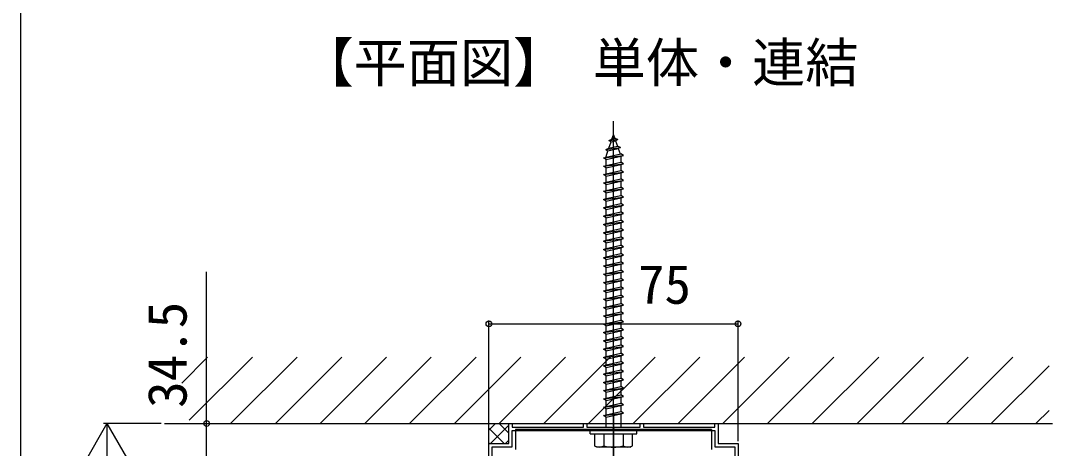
# Model space of a CAD drawing. Units: millimetres, scale not verified. Extents: x -700 to 700, y -1043 to 1037.
# Drawn here: x -700 to -389.4, y -306.7 to -178 of the extents above; entities that cross this region are included whole.
import ezdxf
from ezdxf.enums import TextEntityAlignment as Align

# ---------------------------------------------------------------- set-up
doc = ezdxf.new("R2010")
doc.units = ezdxf.units.MM
doc.header["$LTSCALE"] = 6
for name, color, linetype in [('0-1_USER1', 3, 'Continuous'), ('0-2_YKK_11', 7, 'Continuous'), ('0-3_YKK_12', 2, 'Continuous'), ('0-4_YKK_13', 4, 'Continuous'), ('0-5_YKK_D', 6, 'Continuous'), ('0-6_YKK_ZWAK', 7, 'Continuous'), ('0-7_YSS_K', 3, 'Continuous')]:
    doc.layers.add(name, color=color, linetype=linetype)
doc.styles.add('ＭＳ ゴシック', font='')
doc.styles.get('ＭＳ ゴシック').set_extended_font_data('MS Gothic')

msp = doc.modelspace()

# ---------------------------------------------------------------- linework, layer by layer
at = {"layer": '0-2_YKK_11'}
msp.add_lwpolyline([(-559.001, -333.7), (-559.001, -305.2), (-553.001, -305.2), (-553.001, -299.2), (-552.001, -299.2), (-552.001, -300.3), (-530.501, -300.3), (-530.501, -299.2), (-529.501, -299.2), (-529.501, -300.3), (-521.959, -300.3), (-521.776, -300.42), (-521.226, -300.42), (-521.043, -300.3), (-513.501, -300.3), (-513.501, -299.2), (-512.501, -299.2), (-512.501, -300.3), (-491.001, -300.3), (-491.001, -299.2), (-490.001, -299.2), (-490.001, -305.2), (-484.001, -305.2), (-484.001, -333.7)], dxfattribs=at)
msp.add_lwpolyline([(-552.001, -301.3), (-491.001, -301.3), (-491.001, -306.2), (-485.001, -306.2), (-485.001, -332.7), (-494.501, -332.7), (-495.501, -331.7), (-547.501, -331.7), (-548.501, -332.7), (-558.001, -332.7), (-558.001, -306.2), (-552.001, -306.2)], close=True, dxfattribs=at)
at = {"layer": '0-3_YKK_12'}
for p, q in [((-521.501, -310.3), (-521.518, -208.191)), ((-521.501, -296.7), (-521.501, -934.701))]:
    msp.add_line(p, q, dxfattribs=at)
at = {"layer": '0-4_YKK_13'}
for p, q in [((-522.932, -214.102), (-521.984, -213.654)), ((-522.932, -214.102), (-520.221, -213.763)), ((-522.932, -214.102), (-522.247, -214.466)), ((-522.247, -214.466), (-520.879, -214.158)), ((-521.984, -213.654), (-521.518, -212.3)), ((-521.984, -213.654), (-521.119, -213.462)), ((-521.518, -212.3), (-521.119, -213.462)), ((-520.221, -213.763), (-521.119, -213.462)), ((-520.221, -213.763), (-520.879, -214.158)), ((-520.879, -214.158), (-520.302, -215.784)), ((-523.814, -216.715), (-519.379, -216.16)), ((-523.814, -216.715), (-522.899, -216.361)), ((-523.814, -216.715), (-523.179, -217.173)), ((-523.179, -217.173), (-520.062, -216.481)), ((-522.899, -216.361), (-522.247, -214.466)), ((-522.899, -216.361), (-520.302, -215.784)), ((-519.379, -216.16), (-520.302, -215.784)), ((-519.379, -216.16), (-520.062, -216.481)), ((-520.062, -216.481), (-519.502, -218.106)), ((-524.501, -219.3), (-518.501, -218.55)), ((-523.751, -219.05), (-519.251, -218.05)), ((-523.751, -221.05), (-523.751, -219.8)), ((-521.501, -221.05), (-519.251, -220.55)), ((-519.262, -218.803), (-519.251, -218.835)), ((-519.251, -218.835), (-519.251, -220.55)), ((-518.501, -221.05), (-519.251, -220.55)), ((-524.501, -221.8), (-518.501, -221.05)), ((-524.501, -224.3), (-518.501, -223.55)), ((-523.751, -221.55), (-523.751, -221.05)), ((-523.751, -221.55), (-521.501, -221.05)), ((-523.751, -224.05), (-523.751, -222.3)), ((-523.751, -224.05), (-519.251, -223.05)), ((-519.251, -221.3), (-518.501, -221.05)), ((-519.251, -221.3), (-519.251, -223.05)), ((-524.501, -226.8), (-518.501, -226.05)), ((-523.751, -226.55), (-523.751, -224.8)), ((-523.751, -226.55), (-519.251, -225.55)), ((-519.251, -223.8), (-519.251, -225.55)), ((-519.251, -226.3), (-519.251, -228.05)), ((-524.501, -229.3), (-518.501, -228.55)), ((-523.751, -229.05), (-523.751, -227.3)), ((-523.751, -229.05), (-519.251, -228.05)), ((-523.751, -231.55), (-523.751, -229.8)), ((-519.251, -228.8), (-519.251, -230.55)), ((-524.501, -231.8), (-518.501, -231.05)), ((-523.751, -231.55), (-519.251, -230.55)), ((-523.751, -234.05), (-523.751, -232.3)), ((-519.251, -231.3), (-519.251, -233.05)), ((-524.501, -234.3), (-518.501, -233.55)), ((-524.501, -236.8), (-518.501, -236.05)), ((-523.751, -234.05), (-519.251, -233.05)), ((-523.751, -236.55), (-523.751, -234.8)), ((-523.751, -236.55), (-519.251, -235.55)), ((-519.251, -233.8), (-519.251, -235.55)), ((-524.501, -239.3), (-518.501, -238.55)), ((-523.751, -239.05), (-523.751, -237.3)), ((-523.751, -239.05), (-519.251, -238.05)), ((-519.251, -236.3), (-519.251, -238.05)), ((-519.251, -238.8), (-519.251, -240.55)), ((-524.501, -241.8), (-518.501, -241.05)), ((-523.751, -241.05), (-523.751, -239.8)), ((-523.751, -241.55), (-523.751, -241.05)), ((-523.751, -241.55), (-521.501, -241.05)), ((-523.751, -242.3), (-519.251, -241.3)), ((-523.751, -244.05), (-523.751, -242.3)), ((-521.501, -241.05), (-519.251, -240.55)), ((-519.251, -241.3), (-519.251, -243.05)), ((-524.501, -244.3), (-518.501, -243.55)), ((-523.751, -244.05), (-519.251, -243.05)), ((-523.751, -246.55), (-523.751, -244.8)), ((-519.251, -243.8), (-519.251, -245.55)), ((-524.501, -246.8), (-518.501, -246.05)), ((-523.751, -246.55), (-519.251, -245.55)), ((-523.751, -249.05), (-523.751, -247.3)), ((-523.751, -249.05), (-519.251, -248.05)), ((-519.251, -246.3), (-519.251, -248.05)), ((-524.501, -249.3), (-518.501, -248.55)), ((-524.501, -251.8), (-518.501, -251.05)), ((-523.751, -251.55), (-523.751, -249.8)), ((-523.751, -251.55), (-519.251, -250.55)), ((-519.251, -248.8), (-519.251, -250.55)), ((-519.251, -251.3), (-519.251, -253.05)), ((-524.501, -254.3), (-518.501, -253.55)), ((-523.751, -254.05), (-523.751, -252.3)), ((-523.751, -254.05), (-519.251, -253.05)), ((-519.251, -253.8), (-519.251, -255.55)), ((-524.501, -256.8), (-518.501, -256.05)), ((-523.751, -256.05), (-523.751, -254.8)), ((-523.751, -256.55), (-523.751, -256.05)), ((-523.751, -256.55), (-521.501, -256.05)), ((-523.751, -259.05), (-523.751, -257.3)), ((-521.501, -256.05), (-519.251, -255.55)), ((-518.501, -256.05), (-519.251, -255.55)), ((-519.251, -256.3), (-518.501, -256.05)), ((-519.251, -256.3), (-519.251, -258.05)), ((-524.501, -259.3), (-518.501, -258.55)), ((-523.751, -259.05), (-519.251, -258.05)), ((-523.751, -261.55), (-523.751, -259.8)), ((-523.751, -261.55), (-519.251, -260.55)), ((-519.251, -258.8), (-519.251, -260.55)), ((-524.501, -261.8), (-518.501, -261.05)), ((-524.501, -264.3), (-518.501, -263.55)), ((-523.751, -264.05), (-523.751, -262.3)), ((-523.751, -264.05), (-519.251, -263.05)), ((-519.251, -261.3), (-519.251, -263.05)), ((-519.251, -263.8), (-519.251, -265.55)), ((-524.501, -266.8), (-518.501, -266.05)), ((-523.751, -266.55), (-523.751, -264.8)), ((-523.751, -266.55), (-519.251, -265.55)), ((-519.251, -266.3), (-519.251, -268.05)), ((-524.501, -269.3), (-518.501, -268.55)), ((-523.751, -269.05), (-523.751, -267.3)), ((-523.751, -269.05), (-519.251, -268.05)), ((-523.751, -271.55), (-523.751, -269.8)), ((-519.251, -268.8), (-519.251, -270.55)), ((-524.501, -271.8), (-518.501, -271.05)), ((-523.751, -271.55), (-519.251, -270.55)), ((-523.751, -274.05), (-523.751, -272.3)), ((-523.751, -274.05), (-519.251, -273.05)), ((-519.251, -271.3), (-519.251, -273.05)), ((-524.501, -274.3), (-518.501, -273.55)), ((-524.501, -276.8), (-518.501, -276.05)), ((-523.751, -276.05), (-523.751, -274.8)), ((-523.751, -276.55), (-523.751, -276.05)), ((-523.751, -276.55), (-521.501, -276.05)), ((-523.751, -277.3), (-519.251, -276.3)), ((-521.501, -276.05), (-519.251, -275.55)), ((-519.251, -273.8), (-519.251, -275.55)), ((-519.251, -276.3), (-519.251, -278.05)), ((-524.501, -279.3), (-518.501, -278.55)), ((-523.751, -279.05), (-523.751, -277.3)), ((-523.751, -279.05), (-519.251, -278.05)), ((-519.251, -278.8), (-519.251, -280.55)), ((-524.501, -281.8), (-518.501, -281.05)), ((-523.751, -281.55), (-523.751, -279.8)), ((-523.751, -281.55), (-519.251, -280.55)), ((-523.751, -284.05), (-523.751, -282.3)), ((-519.251, -281.3), (-519.251, -283.05)), ((-524.501, -284.3), (-518.501, -283.55)), ((-523.751, -284.05), (-519.251, -283.05)), ((-523.751, -286.55), (-523.751, -284.8)), ((-523.751, -286.55), (-519.251, -285.55)), ((-519.251, -283.8), (-519.251, -285.55)), ((-524.501, -286.8), (-518.501, -286.05)), ((-524.501, -289.3), (-518.501, -288.55)), ((-523.751, -289.05), (-523.751, -287.3)), ((-523.751, -289.05), (-519.251, -288.05)), ((-519.251, -286.3), (-519.251, -288.05)), ((-519.251, -288.8), (-519.251, -290.55)), ((-524.501, -291.8), (-518.501, -291.05)), ((-523.751, -291.05), (-523.751, -289.8)), ((-523.751, -291.55), (-523.751, -291.05)), ((-523.751, -291.55), (-521.501, -291.05)), ((-521.501, -291.05), (-519.251, -290.55)), ((-518.501, -291.05), (-519.251, -290.55)), ((-519.251, -291.3), (-519.251, -293.05)), ((-524.501, -294.3), (-518.501, -293.55)), ((-524.501, -294.3), (-523.751, -294.05)), ((-523.751, -294.8), (-524.501, -294.3)), ((-523.751, -294.05), (-523.751, -292.3)), ((-523.751, -294.05), (-519.251, -293.05)), ((-523.751, -294.8), (-519.251, -293.8)), ((-523.751, -296.55), (-523.751, -294.8)), ((-518.501, -293.55), (-519.251, -293.05)), ((-519.251, -293.8), (-518.501, -293.55)), ((-519.251, -293.8), (-519.251, -295.55)), ((-524.501, -296.8), (-518.501, -296.05)), ((-523.751, -296.55), (-519.251, -295.55)), ((-523.751, -300.3), (-523.751, -297.3)), ((-519.251, -296.3), (-519.251, -300.3)), ((-559.001, -305.5), (-559.001, -299.2)), ((-559.001, -301.209), (-556.993, -299.2)), ((-554.394, -305.2), (-559.001, -300.593)), ((-558.503, -305.2), (-553.001, -299.699)), ((-553.001, -302.103), (-555.904, -299.2)), ((-551.001, -301), (-551.001, -307)), ((-492.001, -301), (-551.001, -301)), ((-528.501, -301.3), (-514.501, -301.3)), ((-528.501, -302.3), (-528.501, -301.3)), ((-514.501, -302.3), (-514.501, -301.3)), ((-492.001, -301), (-492.001, -307)), ((-554.012, -305.2), (-553.001, -304.189)), ((-528.501, -302.3), (-514.501, -302.3)), ((-527.251, -302.3), (-527.251, -305.87)), ((-527.251, -302.3), (-515.751, -302.3)), ((-524.388, -302.3), (-524.388, -305.854)), ((-518.614, -302.3), (-518.614, -305.854)), ((-515.751, -305.87), (-515.751, -302.3)), ((-558.847, -305.238), (-559.001, -305.084)), ((-526.501, -306.3), (-527.251, -305.867)), ((-516.501, -306.3), (-526.501, -306.3)), ((-516.501, -306.3), (-515.751, -305.867))]:
    msp.add_line(p, q, dxfattribs=at)
for points in [[(-523.751, -219.05), (-523.751, -218.835), (-523.179, -217.173)], [(-523.751, -219.8), (-524.501, -219.3), (-523.751, -219.05)], [(-523.751, -219.8), (-519.251, -218.8), (-518.501, -218.55), (-519.251, -218.05)], [(-523.751, -222.3), (-524.501, -221.8), (-523.751, -221.55)], [(-523.751, -222.3), (-519.251, -221.3), (-518.501, -221.05)], [(-523.751, -224.8), (-519.251, -223.8), (-518.501, -223.55), (-519.251, -223.05)], [(-523.751, -224.8), (-524.501, -224.3), (-523.751, -224.05)], [(-523.751, -227.3), (-524.501, -226.8), (-523.751, -226.55)], [(-523.751, -227.3), (-519.251, -226.3), (-518.501, -226.05), (-519.251, -225.55)], [(-523.751, -229.8), (-524.501, -229.3), (-523.751, -229.05)], [(-523.751, -229.8), (-519.251, -228.8), (-518.501, -228.55), (-519.251, -228.05)], [(-523.751, -232.3), (-524.501, -231.8), (-523.751, -231.55)], [(-523.751, -232.3), (-519.251, -231.3), (-518.501, -231.05), (-519.251, -230.55)], [(-523.751, -234.8), (-524.501, -234.3), (-523.751, -234.05)], [(-523.751, -234.8), (-519.251, -233.8), (-518.501, -233.55), (-519.251, -233.05)], [(-523.751, -237.3), (-519.251, -236.3), (-518.501, -236.05), (-519.251, -235.55)], [(-523.751, -237.3), (-524.501, -236.8), (-523.751, -236.55)], [(-523.751, -239.8), (-524.501, -239.3), (-523.751, -239.05)], [(-523.751, -239.8), (-519.251, -238.8), (-518.501, -238.55), (-519.251, -238.05)], [(-523.751, -242.3), (-524.501, -241.8), (-523.751, -241.55)], [(-519.251, -241.3), (-518.501, -241.05), (-519.251, -240.55)], [(-523.751, -244.8), (-524.501, -244.3), (-523.751, -244.05)], [(-523.751, -244.8), (-519.251, -243.8), (-518.501, -243.55), (-519.251, -243.05)], [(-523.751, -247.3), (-524.501, -246.8), (-523.751, -246.55)], [(-523.751, -247.3), (-519.251, -246.3), (-518.501, -246.05), (-519.251, -245.55)], [(-523.751, -249.8), (-519.251, -248.8), (-518.501, -248.55), (-519.251, -248.05)], [(-523.751, -249.8), (-524.501, -249.3), (-523.751, -249.05)], [(-523.751, -252.3), (-524.501, -251.8), (-523.751, -251.55)], [(-523.751, -252.3), (-519.251, -251.3), (-518.501, -251.05), (-519.251, -250.55)], [(-523.751, -254.8), (-524.501, -254.3), (-523.751, -254.05)], [(-523.751, -254.8), (-519.251, -253.8), (-518.501, -253.55), (-519.251, -253.05)], [(-523.751, -257.3), (-524.501, -256.8), (-523.751, -256.55)], [(-523.751, -257.3), (-519.251, -256.3), (-518.501, -256.05)], [(-523.751, -259.8), (-524.501, -259.3), (-523.751, -259.05)], [(-523.751, -259.8), (-519.251, -258.8), (-518.501, -258.55), (-519.251, -258.05)], [(-523.751, -262.3), (-519.251, -261.3), (-518.501, -261.05), (-519.251, -260.55)], [(-523.751, -262.3), (-524.501, -261.8), (-523.751, -261.55)], [(-523.751, -264.8), (-519.251, -263.8), (-518.501, -263.55), (-519.251, -263.05)], [(-523.751, -264.8), (-524.501, -264.3), (-523.751, -264.05)], [(-523.751, -267.3), (-524.501, -266.8), (-523.751, -266.55)], [(-523.751, -267.3), (-519.251, -266.3), (-518.501, -266.05), (-519.251, -265.55)], [(-523.751, -269.8), (-524.501, -269.3), (-523.751, -269.05)], [(-523.751, -269.8), (-519.251, -268.8), (-518.501, -268.55), (-519.251, -268.05)], [(-523.751, -272.3), (-524.501, -271.8), (-523.751, -271.55)], [(-523.751, -272.3), (-519.251, -271.3), (-518.501, -271.05), (-519.251, -270.55)], [(-523.751, -274.8), (-519.251, -273.8), (-518.501, -273.55), (-519.251, -273.05)], [(-523.751, -274.8), (-524.501, -274.3), (-523.751, -274.05)], [(-519.251, -276.3), (-518.501, -276.05), (-519.251, -275.55)], [(-523.751, -277.3), (-524.501, -276.8), (-523.751, -276.55)], [(-523.751, -279.8), (-524.501, -279.3), (-523.751, -279.05)], [(-523.751, -279.8), (-519.251, -278.8), (-518.501, -278.55), (-519.251, -278.05)], [(-523.751, -282.3), (-524.501, -281.8), (-523.751, -281.55)], [(-523.751, -282.3), (-519.251, -281.3), (-518.501, -281.05), (-519.251, -280.55)], [(-523.751, -284.8), (-524.501, -284.3), (-523.751, -284.05)], [(-523.751, -284.8), (-519.251, -283.8), (-518.501, -283.55), (-519.251, -283.05)], [(-523.751, -287.3), (-519.251, -286.3), (-518.501, -286.05), (-519.251, -285.55)], [(-523.751, -287.3), (-524.501, -286.8), (-523.751, -286.55)], [(-523.751, -289.8), (-519.251, -288.8), (-518.501, -288.55), (-519.251, -288.05)], [(-523.751, -289.8), (-524.501, -289.3), (-523.751, -289.05)], [(-523.751, -292.3), (-524.501, -291.8), (-523.751, -291.55)], [(-523.751, -292.3), (-519.251, -291.3), (-518.501, -291.05)], [(-523.751, -297.3), (-524.501, -296.8), (-523.751, -296.55)], [(-523.751, -297.3), (-519.251, -296.3), (-518.501, -296.05), (-519.251, -295.55)]]:
    msp.add_lwpolyline(points, dxfattribs=at)
for centre, radius, start, end in [((-525.831, -303.745), 2.556, 236.25178, 304.38425), ((-521.501, -296.747), 9.553, 252.41205, 287.58795), ((-517.171, -303.745), 2.556, 235.61575, 303.74822)]:
    msp.add_arc(centre, radius, start, end, dxfattribs=at)
at = {"layer": '0-5_YKK_D'}
for p, q in [((-559.001, -304.5), (-559.001, -268.201)), ((-559.001, -269.201), (-484.001, -269.201)), ((-484.001, -304.5), (-484.001, -268.201)), ((-674.001, -299.2), (-681.001, -311.325)), ((-657.702, -299.2), (-675.001, -299.2)), ((-674.001, -299.2), (-667.001, -311.325)), ((-674.001, -299.2), (-674.001, -323.449))]:
    msp.add_line(p, q, dxfattribs=at)
msp.add_lwpolyline([(-644.001, -333.7), (-644.001, -299.2), (-644.001, -253.528)], dxfattribs=at)
for centre in [(-559.001, -269.201), (-484.001, -269.201), (-644.001, -299.2)]:
    msp.add_circle(centre, 0.85, dxfattribs=at)
at = {"layer": '0-6_YKK_ZWAK'}
msp.add_line((-700, 996.8), (-700, -1043.2), dxfattribs=at)
at = {"layer": '0-7_YSS_K'}
for p, q in [((-651.512, -287.009), (-643.703, -279.2)), ((-649.211, -298.179), (-630.232, -279.2)), ((-636.762, -299.2), (-616.762, -279.2)), ((-623.292, -299.2), (-603.292, -279.2)), ((-609.821, -299.2), (-589.821, -279.2)), ((-596.351, -299.2), (-576.351, -279.2)), ((-582.881, -299.2), (-562.881, -279.2)), ((-569.41, -299.2), (-549.41, -279.2)), ((-555.94, -299.2), (-535.94, -279.2)), ((-542.469, -299.2), (-522.469, -279.2)), ((-528.999, -299.201), (-508.999, -279.2)), ((-515.529, -299.201), (-495.529, -279.2)), ((-502.058, -299.201), (-482.058, -279.2)), ((-488.588, -299.201), (-468.588, -279.2)), ((-475.118, -299.201), (-455.117, -279.2)), ((-461.647, -299.201), (-441.647, -279.2)), ((-448.177, -299.201), (-428.177, -279.2)), ((-434.707, -299.201), (-414.706, -279.2)), ((-421.236, -299.201), (-401.236, -279.2)), ((-407.766, -299.201), (-390.357, -281.792)), ((-394.295, -299.201), (-390.357, -295.262)), ((-656.702, -299.2), (-389.357, -299.201))]:
    msp.add_line(p, q, dxfattribs=at)

# ---------------------------------------------------------------- texts
at = {"layer": '0-1_USER1', "style": 'ＭＳ ゴシック'}
msp.add_text('【平面図】 単体・連結', height=11.73, dxfattribs=at).set_placement((-615.727, -200.018), align=Align.BOTTOM_LEFT)
at = {"layer": '0-5_YKK_D', "style": 'ＭＳ ゴシック'}
msp.add_text('75', height=11.73, dxfattribs=at).set_placement((-514.122, -266.701), align=Align.BOTTOM_LEFT)
msp.add_text('34.5', height=11.73, rotation=90, dxfattribs=at).set_placement((-646.501, -294.482), align=Align.BOTTOM_LEFT)

doc.saveas('drawing.dxf')
